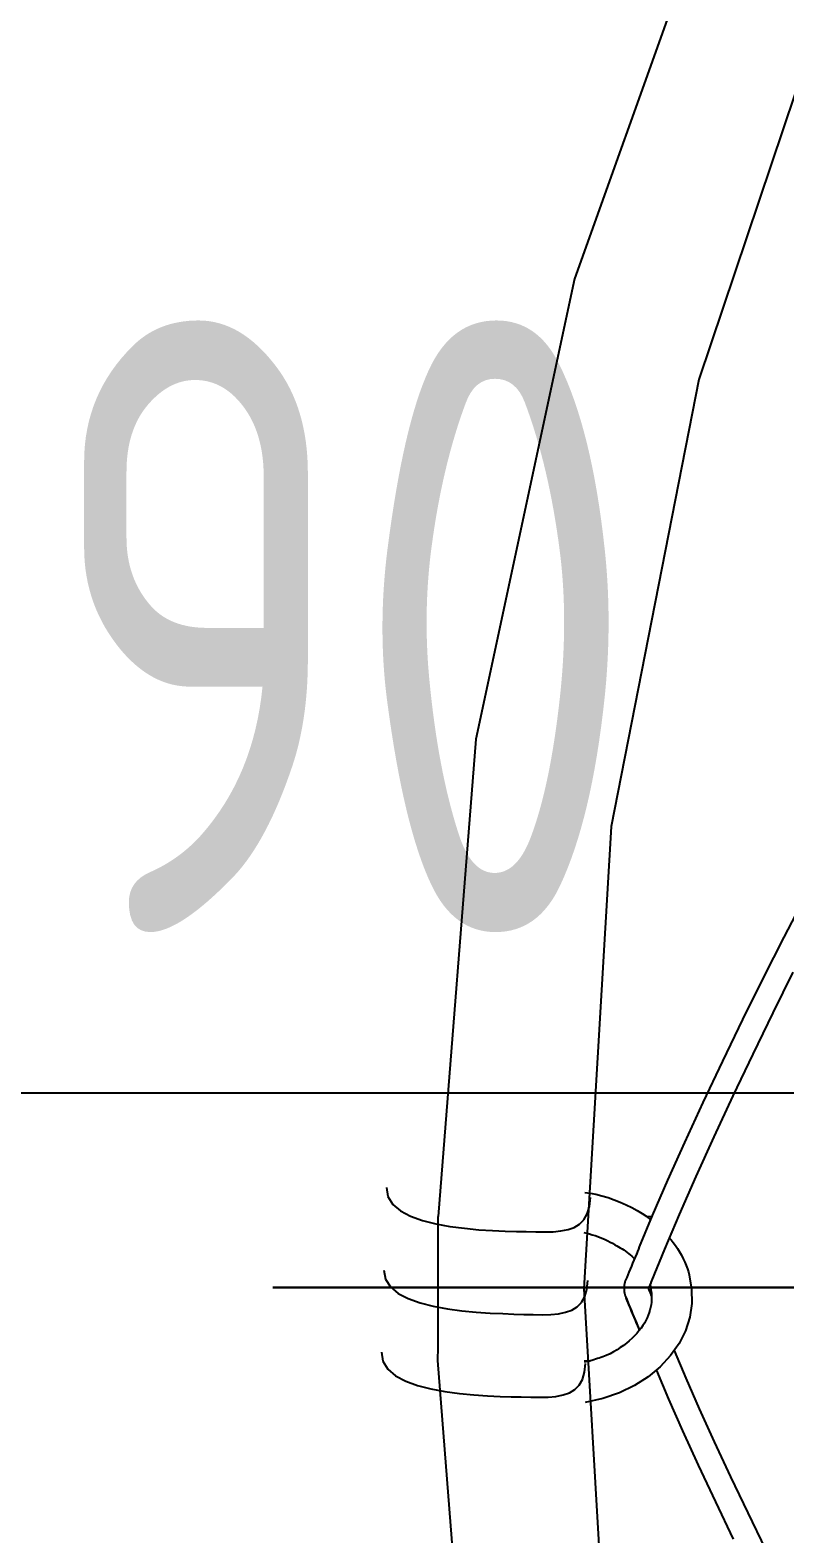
# Model space of a CAD drawing. Extents: x 11992 to 29481, y -6727 to 6811.
# Drawn here: x 19584.6 to 19678.4, y 4449.8 to 4636.6 of the extents above; entities that cross this region are included whole.
import ezdxf

# ---------------------------------------------------------------- set-up
doc = ezdxf.new("R2010")
doc.units = 0
doc.header["$MEASUREMENT"] = 0
doc.layers.get('0').update_dxf_attribs({"color": 8, "linetype": 'CONTINUOUS'})
doc.layers.get('Defpoints').update_dxf_attribs({"color": 8, "linetype": 'CONTINUOUS'})
doc.layers.add('zoylight 4标注', color=9, linetype='CONTINUOUS')
doc.layers.add('zoylight 5回路', color=4, linetype='CONTINUOUS')
doc.styles.add('CCD-DIM', font='archs.shx', dxfattribs={"width": 0.8})
doc.dimstyles.new('zoylight_DIM_40', dxfattribs={"dimscale": 40, "dimtxt": 1.9, "dimasz": 0.4, "dimexe": 0.5, "dimexo": 0.5, "dimgap": 0.5, "dimtad": 1, "dimdec": 0, "dimrnd": 5, "dimzin": 12, "dimdsep": 46, "dimtxsty": 'CCD-DIM', "dimblk": 'CCD_Dimension_Tick', "dimcen": 0.125, "dimclrd": 44, "dimclre": 44, "dimclrt": 50, "dimadec": 0, "dimazin": 0, "dimtfac": 1, "dimtdec": 0, "dimtmove": 2, "dimatfit": 3, "dimldrblk": 'CCD_Leader_Dot', "dimfxl": 0, "dimtvp": 1, "dimtolj": 1, "dimtzin": 0, "dimarcsym": 0})

# ---------------------------------------------------------------- blocks, each defined once
blk = doc.blocks.new('CCD_Dimension_Tick')
at = {"color": 0, "linetype": 'ByBlock'}
for p, q in [((-1.091, 0), (0, 0)), ((0, 0), (1.091, 0))]:
    blk.add_line(p, q, dxfattribs=at)
at = {"color": 0, "linetype": 'Continuous', "const_width": 0.608}
blk.add_lwpolyline([(-0.61, -0.61), (0.61, 0.61)], dxfattribs=at)
blk = doc.blocks.new('*D51')
at = {"layer": 'Defpoints', "color": 0, "linetype": 'Continuous'}
for p in [(19109.62, 4504.54), (19109.62, 4430.55), (20098.94, 4430.55)]:
    blk.add_point(p, dxfattribs=at)
at = {"layer": 'zoylight 4标注', "color": 44, "linetype": 'Continuous', "lineweight": -2}
blk.add_line((19109.62, 4450.55), (19109.62, 4524.54), dxfattribs=at)
at = {"layer": 'zoylight 4标注', "color": 44, "lineweight": -2}
for p, q in [((20098.94, 4450.55), (20098.94, 4524.54)), ((20082.94, 4504.54), (19125.62, 4504.54))]:
    blk.add_line(p, q, dxfattribs=at)
at = {"layer": 'zoylight 4标注', "color": 44, "linetype": 'Continuous', "lineweight": -2, "xscale": 16, "yscale": 16, "zscale": 16}
for p, rotation in [((19109.62, 4504.54), 180.0000000015928), ((20098.94, 4504.54), 1.592805887185023e-09)]:
    blk.add_blockref('CCD_Dimension_Tick', p, dxfattribs=dict(at, rotation=rotation))
at = {"layer": 'zoylight 4标注', "color": 50, "linetype": 'Continuous', "insert": (19604.28, 4562.54), "char_height": 76, "attachment_point": 5, "rotation": 0, "style": 'CCD-DIM'}
blk.add_mtext('\\A1;990', dxfattribs=at)
blk = doc.blocks.new('CCD_Leader_Dot')
at = {"color": 0, "linetype": 'ByBlock'}
blk.add_line((-5, 0), (-10, 0), dxfattribs=at)
at = {"color": 0, "linetype": 'ByBlock', "const_width": 5}
blk.add_lwpolyline([(-2.5, 0, 1), (2.5, 0, 1)], format="xyb", close=True, dxfattribs=at)

msp = doc.modelspace()

# ---------------------------------------------------------------- linework, layer by layer
for p, q in [((19671.66, 4660.23, -1596.24), (19652.26, 4605.7, -1596.24)), ((19685.49, 4646.23, -1596.24), (19667.68, 4593.2, -1596.24)), ((19652.26, 4605.7, -1596.24), (19639.97, 4548.51, -1596.24)), ((19667.68, 4593.2, -1596.24), (19656.81, 4537.68, -1596.24)), ((19639.97, 4548.51, -1596.24), (19635.33, 4489.2, -1596.24)), ((19656.81, 4537.68, -1596.24), (19653.38, 4480.21, -1596.24)), ((19680.74, 4528.77, -1596.24), (19678.23, 4523.92, -1596.24)), ((19678.23, 4523.92, -1596.24), (19675.67, 4518.86, -1596.24)), ((19675.67, 4518.86, -1596.24), (19673.12, 4513.69, -1596.24)), ((19679.37, 4519.56, -1596.24), (19676.87, 4514.52, -1596.24)), ((19673.12, 4513.69, -1596.24), (19670.6, 4508.5, -1596.24)), ((19676.87, 4514.52, -1596.24), (19674.37, 4509.37, -1596.24)), ((19674.37, 4509.37, -1596.24), (19671.92, 4504.2, -1596.24)), ((19670.6, 4508.5, -1596.24), (19668.18, 4503.37, -1596.24)), ((19671.92, 4504.2, -1596.24), (19669.55, 4499.09, -1596.24)), ((19668.18, 4503.37, -1596.24), (19665.89, 4498.41, -1596.24)), ((19665.89, 4498.41, -1596.24), (19663.78, 4493.7, -1596.24)), ((19669.55, 4499.09, -1596.24), (19667.31, 4494.15, -1596.24)), ((19667.31, 4494.15, -1596.24), (19665.25, 4489.46, -1596.24)), ((19628.89, 4492.82, -1596.24), (19629.07, 4491.68, -1596.24)), ((19663.78, 4493.7, -1596.24), (19661.9, 4489.34, -1596.24)), ((19629.07, 4491.68, -1596.24), (19629.67, 4490.71, -1596.24)), ((19629.67, 4490.71, -1596.24), (19630.63, 4489.91, -1596.24)), ((19653.52, 4492.2, -1596.24), (19654.19, 4492.11, -1596.24)), ((19653.83, 4489.52, -1596.24), (19654.1, 4490.43, -1596.24)), ((19654.1, 4490.43, -1596.24), (19654.21, 4491.55, -1596.24)), ((19654.19, 4492.11, -1596.24), (19654.91, 4491.96, -1596.24)), ((19654.91, 4491.96, -1596.24), (19655.65, 4491.77, -1596.24)), ((19655.65, 4491.77, -1596.24), (19656.41, 4491.55, -1596.24)), ((19656.41, 4491.55, -1596.24), (19657.17, 4491.28, -1596.24)), ((19657.17, 4491.28, -1596.24), (19657.92, 4490.99, -1596.24)), ((19657.92, 4490.99, -1596.24), (19658.66, 4490.66, -1596.24)), ((19658.66, 4490.66, -1596.24), (19659.37, 4490.32, -1596.24)), ((19630.63, 4489.91, -1596.24), (19631.88, 4489.24, -1596.24)), ((19631.88, 4489.24, -1596.24), (19633.36, 4488.71, -1596.24)), ((19633.36, 4488.71, -1596.24), (19635.01, 4488.29, -1596.24)), ((19635.33, 4488.85, -1596.24), (19635.33, 4489.2, -1596.24)), ((19635.33, 4487.88, -1596.24), (19635.33, 4488.85, -1596.24)), ((19652.88, 4488.25, -1596.24), (19653.42, 4488.8, -1596.24)), ((19653.42, 4488.8, -1596.24), (19653.83, 4489.52, -1596.24)), ((19659.37, 4490.32, -1596.24), (19660.04, 4489.95, -1596.24)), ((19660.04, 4489.95, -1596.24), (19660.66, 4489.57, -1596.24)), ((19661.9, 4489.34, -1596.24), (19660.29, 4485.41, -1596.24)), ((19660.66, 4489.57, -1596.24), (19661.21, 4489.18, -1596.24)), ((19661.18, 4489.2, -1596.24), (19661.86, 4489.2, -1596.24)), ((19661.21, 4489.18, -1596.24), (19661.68, 4488.79, -1596.24)), ((19665.25, 4489.46, -1596.24), (19663.4, 4485.12, -1596.24)), ((19635.01, 4488.29, -1596.24), (19636.76, 4487.97, -1596.24)), ((19635.32, 4486.4, -1596.24), (19635.33, 4487.88, -1596.24)), ((19636.76, 4487.97, -1596.24), (19638.57, 4487.73, -1596.24)), ((19638.57, 4487.73, -1596.24), (19640.36, 4487.56, -1596.24)), ((19640.36, 4487.56, -1596.24), (19642.07, 4487.45, -1596.24)), ((19642.07, 4487.45, -1596.24), (19643.65, 4487.39, -1596.24)), ((19643.65, 4487.39, -1596.24), (19645.03, 4487.34, -1596.24)), ((19645.03, 4487.34, -1596.24), (19646.25, 4487.32, -1596.24)), ((19646.25, 4487.32, -1596.24), (19647.43, 4487.29, -1596.24)), ((19647.43, 4487.29, -1596.24), (19648.54, 4487.28, -1596.24)), ((19648.54, 4487.28, -1596.24), (19649.59, 4487.31, -1596.24)), ((19649.59, 4487.31, -1596.24), (19650.56, 4487.4, -1596.24)), ((19650.56, 4487.4, -1596.24), (19651.44, 4487.57, -1596.24)), ((19651.44, 4487.57, -1596.24), (19652.22, 4487.85, -1596.24)), ((19652.22, 4487.85, -1596.24), (19652.88, 4488.25, -1596.24)), ((19653.4, 4487.2, -1596.24), (19653.76, 4487.12, -1596.24)), ((19653.76, 4487.12, -1596.24), (19654.11, 4487.03, -1596.24)), ((19654.11, 4487.03, -1596.24), (19654.45, 4486.94, -1596.24)), ((19654.45, 4486.94, -1596.24), (19654.79, 4486.83, -1596.24)), ((19654.79, 4486.83, -1596.24), (19655.12, 4486.72, -1596.24)), ((19655.12, 4486.72, -1596.24), (19655.44, 4486.6, -1596.24)), ((19635.32, 4484.56, -1596.24), (19635.32, 4486.4, -1596.24)), ((19655.44, 4486.6, -1596.24), (19655.76, 4486.47, -1596.24)), ((19655.76, 4486.47, -1596.24), (19656.07, 4486.33, -1596.24)), ((19656.07, 4486.33, -1596.24), (19656.37, 4486.19, -1596.24)), ((19656.37, 4486.19, -1596.24), (19656.67, 4486.03, -1596.24)), ((19656.67, 4486.03, -1596.24), (19656.96, 4485.87, -1596.24)), ((19656.96, 4485.87, -1596.24), (19657.24, 4485.69, -1596.24)), ((19657.24, 4485.69, -1596.24), (19657.48, 4485.57, -1596.24)), ((19657.48, 4485.57, -1596.24), (19657.71, 4485.45, -1596.24)), ((19657.71, 4485.45, -1596.24), (19657.93, 4485.32, -1596.24)), ((19657.93, 4485.32, -1596.24), (19658.15, 4485.18, -1596.24)), ((19658.15, 4485.18, -1596.24), (19658.37, 4485.04, -1596.24)), ((19658.37, 4485.04, -1596.24), (19658.57, 4484.89, -1596.24)), ((19658.57, 4484.89, -1596.24), (19658.78, 4484.74, -1596.24)), ((19660.06, 4484.84, -1596.24), (19659.92, 4484.51, -1596.24)), ((19660.06, 4484.83, -1596.24), (19659.92, 4484.49, -1596.24)), ((19660.18, 4485.14, -1596.24), (19660.06, 4484.84, -1596.24)), ((19660.18, 4485.14, -1596.24), (19660.06, 4484.83, -1596.24)), ((19660.29, 4485.41, -1596.24), (19660.18, 4485.14, -1596.24)), ((19660.29, 4485.41, -1596.24), (19660.18, 4485.14, -1596.24)), ((19663.4, 4485.12, -1596.24), (19661.82, 4481.21, -1596.24)), ((19663.96, 4486.58, -1596.24), (19664.23, 4486.3, -1596.24)), ((19664.23, 4486.3, -1596.24), (19664.5, 4485.97, -1596.24)), ((19664.5, 4485.97, -1596.24), (19664.77, 4485.6, -1596.24)), ((19664.77, 4485.6, -1596.24), (19665.04, 4485.21, -1596.24)), ((19665.04, 4485.21, -1596.24), (19665.29, 4484.8, -1596.24)), ((19665.29, 4484.8, -1596.24), (19665.53, 4484.38, -1596.24)), ((19635.32, 4482.46, -1596.24), (19635.32, 4484.56, -1596.24)), ((19658.78, 4484.74, -1596.24), (19658.97, 4484.58, -1596.24)), ((19658.97, 4484.58, -1596.24), (19659.16, 4484.42, -1596.24)), ((19659.3, 4483.03, -1596.24), (19659.14, 4482.65, -1596.24)), ((19659.3, 4483.02, -1596.24), (19659.14, 4482.65, -1596.24)), ((19659.16, 4484.42, -1596.24), (19659.35, 4484.26, -1596.24)), ((19659.46, 4483.41, -1596.24), (19659.3, 4483.03, -1596.24)), ((19659.46, 4483.39, -1596.24), (19659.3, 4483.02, -1596.24)), ((19659.35, 4484.26, -1596.24), (19659.53, 4484.1, -1596.24)), ((19659.62, 4483.78, -1596.24), (19659.46, 4483.41, -1596.24)), ((19659.62, 4483.77, -1596.24), (19659.46, 4483.39, -1596.24)), ((19659.53, 4484.1, -1596.24), (19659.7, 4483.93, -1596.24)), ((19659.77, 4484.15, -1596.24), (19659.62, 4483.78, -1596.24)), ((19659.77, 4484.14, -1596.24), (19659.62, 4483.77, -1596.24)), ((19659.92, 4484.51, -1596.24), (19659.77, 4484.15, -1596.24)), ((19659.92, 4484.49, -1596.24), (19659.77, 4484.14, -1596.24)), ((19665.53, 4484.38, -1596.24), (19665.75, 4483.95, -1596.24)), ((19665.75, 4483.95, -1596.24), (19665.95, 4483.52, -1596.24)), ((19665.95, 4483.52, -1596.24), (19666.12, 4483.11, -1596.24)), ((19666.12, 4483.11, -1596.24), (19666.27, 4482.7, -1596.24)), ((19628.58, 4482.52, -1596.24), (19628.77, 4481.4, -1596.24)), ((19628.77, 4481.4, -1596.24), (19629.38, 4480.44, -1596.24)), ((19635.31, 4480.25, -1596.24), (19635.32, 4482.46, -1596.24)), ((19653.79, 4480.14, -1596.24), (19653.9, 4481.25, -1596.24)), ((19658.55, 4481.19, -1596.24), (19658.49, 4481.02, -1596.24)), ((19658.55, 4481.19, -1596.24), (19658.49, 4481.02, -1596.24)), ((19658.62, 4481.35, -1596.24), (19658.55, 4481.19, -1596.24)), ((19658.62, 4481.35, -1596.24), (19658.55, 4481.19, -1596.24)), ((19658.73, 4481.63, -1596.24), (19658.62, 4481.35, -1596.24)), ((19658.73, 4481.63, -1596.24), (19658.62, 4481.35, -1596.24)), ((19658.85, 4481.95, -1596.24), (19658.73, 4481.63, -1596.24)), ((19658.85, 4481.95, -1596.24), (19658.73, 4481.63, -1596.24)), ((19658.99, 4482.29, -1596.24), (19658.85, 4481.95, -1596.24)), ((19658.99, 4482.29, -1596.24), (19658.85, 4481.95, -1596.24)), ((19659.14, 4482.65, -1596.24), (19658.99, 4482.29, -1596.24)), ((19659.14, 4482.65, -1596.24), (19658.99, 4482.29, -1596.24)), ((19661.76, 4481.11, -1596.24), (19661.73, 4481.03, -1596.24)), ((19661.76, 4481.06, -1596.24), (19661.73, 4480.99, -1596.24)), ((19661.79, 4481.18, -1596.24), (19661.76, 4481.11, -1596.24)), ((19661.79, 4481.14, -1596.24), (19661.76, 4481.06, -1596.24)), ((19661.82, 4481.25, -1596.24), (19661.79, 4481.18, -1596.24)), ((19661.82, 4481.21, -1596.24), (19661.79, 4481.14, -1596.24)), ((19666.27, 4482.7, -1596.24), (19666.38, 4482.32, -1596.24)), ((19666.38, 4482.32, -1596.24), (19666.46, 4481.97, -1596.24)), ((19666.46, 4481.97, -1596.24), (19666.79, 4480.17, -1596.24)), ((19614.8, 4480.38, -1606.41), (19614.79, 4480.38, -1607.62)), ((19614.79, 4480.38, -1607.62), (19614.79, 4480.38, -1608.78)), ((19614.79, 4480.38, -1608.78), (19614.8, 4480.38, -1609.88)), ((19614.83, 4480.38, -1603.52), (19614.8, 4480.38, -1605.06)), ((19614.8, 4480.38, -1605.06), (19614.8, 4480.38, -1606.41)), ((19614.8, 4480.38, -1609.88), (19614.85, 4480.38, -1610.9)), ((19614.89, 4480.38, -1601.83), (19614.83, 4480.38, -1603.52)), ((19614.85, 4480.38, -1610.9), (19614.97, 4480.38, -1611.85)), ((19615, 4480.38, -1600.08), (19614.89, 4480.38, -1601.83)), ((19614.97, 4480.38, -1611.85), (19615.16, 4480.38, -1612.71)), ((19615.17, 4480.38, -1598.3), (19615, 4480.38, -1600.08)), ((19615.16, 4480.38, -1612.71), (19615.45, 4480.38, -1613.46)), ((19615.43, 4480.38, -1596.56), (19615.17, 4480.38, -1598.3)), ((19615.79, 4480.38, -1594.93), (19615.43, 4480.38, -1596.56)), ((19615.45, 4480.38, -1613.46), (19615.86, 4480.38, -1614.1)), ((19616.27, 4480.38, -1593.46), (19615.79, 4480.38, -1594.93)), ((19615.86, 4480.38, -1614.1), (19616.4, 4480.38, -1614.61)), ((19616.87, 4480.38, -1592.21), (19616.27, 4480.38, -1593.46)), ((19616.4, 4480.38, -1614.61), (19617.11, 4480.38, -1614.99)), ((19617.62, 4480.38, -1591.25), (19616.87, 4480.38, -1592.21)), ((19617.11, 4480.38, -1614.99), (19617.99, 4480.38, -1615.23)), ((19617.21, 4480.38, -1606.41), (19617.2, 4480.38, -1607.62)), ((19617.2, 4480.38, -1607.62), (19617.2, 4480.38, -1608.78)), ((19617.2, 4480.38, -1608.78), (19617.21, 4480.38, -1609.88)), ((19617.24, 4480.38, -1603.52), (19617.21, 4480.38, -1605.06)), ((19617.21, 4480.38, -1605.06), (19617.21, 4480.38, -1606.41)), ((19617.21, 4480.38, -1609.88), (19617.27, 4480.38, -1610.9)), ((19617.3, 4480.38, -1601.83), (19617.24, 4480.38, -1603.52)), ((19617.27, 4480.38, -1610.9), (19617.38, 4480.38, -1611.85)), ((19617.41, 4480.38, -1600.08), (19617.3, 4480.38, -1601.83)), ((19617.38, 4480.38, -1611.85), (19617.58, 4480.38, -1612.71)), ((19617.59, 4480.38, -1598.3), (19617.41, 4480.38, -1600.08)), ((19617.58, 4480.38, -1612.71), (19617.87, 4480.38, -1613.46)), ((19617.85, 4480.38, -1596.56), (19617.59, 4480.38, -1598.3)), ((19618.53, 4480.38, -1590.62), (19617.62, 4480.38, -1591.25)), ((19618.2, 4480.38, -1594.93), (19617.85, 4480.38, -1596.56)), ((19617.87, 4480.38, -1613.46), (19618.28, 4480.38, -1614.1)), ((19617.99, 4480.38, -1615.23), (19619.07, 4480.38, -1615.31)), ((19618.68, 4480.38, -1593.46), (19618.2, 4480.38, -1594.93)), ((19618.28, 4480.38, -1614.1), (19618.82, 4480.38, -1614.61)), ((19619.62, 4480.38, -1590.4), (19618.53, 4480.38, -1590.62)), ((19619.28, 4480.38, -1592.21), (19618.68, 4480.38, -1593.46)), ((19618.82, 4480.38, -1614.61), (19619.53, 4480.38, -1614.99)), ((19620.03, 4480.38, -1591.25), (19619.28, 4480.38, -1592.21)), ((19619.53, 4480.38, -1614.99), (19620.41, 4480.38, -1615.23)), ((19619.75, 4480.38, -1604.47), (19619.62, 4480.38, -1606.51)), ((19619.62, 4480.38, -1606.51), (19619.87, 4480.38, -1608.55)), ((19620.12, 4480.38, -1602.76), (19619.75, 4480.38, -1604.47)), ((19619.87, 4480.38, -1608.55), (19620.57, 4480.38, -1610.25)), ((19620.94, 4480.38, -1590.62), (19620.03, 4480.38, -1591.25)), ((19620.68, 4480.38, -1601.36), (19620.12, 4480.38, -1602.76)), ((19620.41, 4480.38, -1615.23), (19621.48, 4480.38, -1615.31)), ((19620.57, 4480.38, -1610.25), (19621.61, 4480.38, -1611.63)), ((19621.37, 4480.38, -1600.23), (19620.68, 4480.38, -1601.36)), ((19622.03, 4480.38, -1590.4), (19620.94, 4480.38, -1590.62)), ((19622.16, 4480.38, -1599.34), (19621.37, 4480.38, -1600.23)), ((19621.61, 4480.38, -1611.63), (19622.93, 4480.38, -1612.74)), ((19623, 4480.38, -1598.67), (19622.16, 4480.38, -1599.34)), ((19622.93, 4480.38, -1612.74), (19624.42, 4480.38, -1613.6)), ((19623.83, 4480.38, -1598.18), (19623, 4480.38, -1598.67)), ((19624.62, 4480.38, -1597.84), (19623.83, 4480.38, -1598.18)), ((19624.42, 4480.38, -1613.6), (19626, 4480.38, -1614.24)), ((19625.32, 4480.38, -1597.63), (19624.62, 4480.38, -1597.84)), ((19625.87, 4480.38, -1597.52), (19625.32, 4480.38, -1597.63)), ((19626.24, 4480.38, -1597.47), (19625.87, 4480.38, -1597.52)), ((19626, 4480.38, -1614.24), (19627.57, 4480.38, -1614.7)), ((19690.73, 4480.38, -1968.18), (19626.01, 4480.38, -1615.29)), ((19626.37, 4480.38, -1597.47), (19626.24, 4480.38, -1597.47)), ((19627.06, 4480.38, -1607.62), (19627.05, 4480.38, -1608.78)), ((19627.05, 4480.38, -1608.78), (19627.06, 4480.38, -1609.88)), ((19627.07, 4480.38, -1605.06), (19627.06, 4480.38, -1606.41)), ((19627.06, 4480.38, -1606.41), (19627.06, 4480.38, -1607.62)), ((19627.06, 4480.38, -1609.88), (19627.12, 4480.38, -1610.9)), ((19627.09, 4480.38, -1603.52), (19627.07, 4480.38, -1605.06)), ((19627.15, 4480.38, -1601.83), (19627.09, 4480.38, -1603.52)), ((19627.12, 4480.38, -1610.9), (19627.23, 4480.38, -1611.85)), ((19627.26, 4480.38, -1600.08), (19627.15, 4480.38, -1601.83)), ((19627.23, 4480.38, -1611.85), (19627.42, 4480.38, -1612.71)), ((19627.44, 4480.38, -1598.3), (19627.26, 4480.38, -1600.08)), ((19627.42, 4480.38, -1612.71), (19627.71, 4480.38, -1613.46)), ((19627.7, 4480.38, -1596.56), (19627.44, 4480.38, -1598.3)), ((19627.57, 4480.38, -1614.7), (19629.06, 4480.38, -1615)), ((19628.05, 4480.38, -1594.93), (19627.7, 4480.38, -1596.56)), ((19627.71, 4480.38, -1613.46), (19628.12, 4480.38, -1614.1)), ((19628.53, 4480.38, -1593.46), (19628.05, 4480.38, -1594.93)), ((19628.12, 4480.38, -1614.1), (19628.67, 4480.38, -1614.61)), ((19629.13, 4480.38, -1592.21), (19628.53, 4480.38, -1593.46)), ((19628.67, 4480.38, -1614.61), (19629.37, 4480.38, -1614.99)), ((19629.06, 4480.38, -1615), (19630.38, 4480.38, -1615.19)), ((19629.87, 4480.38, -1591.25), (19629.13, 4480.38, -1592.21)), ((19629.37, 4480.38, -1614.99), (19630.26, 4480.38, -1615.23)), ((19629.38, 4480.44, -1596.24), (19630.34, 4479.64, -1596.24)), ((19629.46, 4480.38, -1597.47), (20062.73, 4480.38, -1597.47)), ((19630.78, 4480.38, -1590.62), (19629.87, 4480.38, -1591.25)), ((19630.26, 4480.38, -1615.23), (19631.34, 4480.38, -1615.31)), ((19630.34, 4479.64, -1596.24), (19631.59, 4478.99, -1596.24)), ((19630.38, 4480.38, -1615.19), (19631.42, 4480.38, -1615.28)), ((19631.87, 4480.38, -1590.4), (19630.78, 4480.38, -1590.62)), ((19631.42, 4480.38, -1615.28), (19632.12, 4480.38, -1615.31)), ((19632.12, 4480.38, -1615.31), (19632.37, 4480.38, -1615.31)), ((19669.04, 4480.38, -1615.31), (19634.81, 4480.38, -1615.31)), ((19635.31, 4478.03, -1596.24), (19635.31, 4480.25, -1596.24)), ((19653.12, 4478.53, -1596.24), (19653.53, 4479.24, -1596.24)), ((19653.38, 4480.21, -1596.24), (19656.76, 4422.75, -1596.24)), ((19653.53, 4479.24, -1596.24), (19653.79, 4480.14, -1596.24)), ((19658.41, 4480.66, -1596.24), (19658.39, 4480.46, -1596.24)), ((19658.41, 4480.66, -1596.24), (19658.39, 4480.46, -1596.24)), ((19658.39, 4480.46, -1596.24), (19658.39, 4480.26, -1596.24)), ((19658.39, 4480.46, -1596.24), (19658.39, 4480.26, -1596.24)), ((19658.39, 4480.26, -1596.24), (19658.39, 4480.07, -1596.24)), ((19658.39, 4480.26, -1596.24), (19658.39, 4480.07, -1596.24)), ((19658.39, 4480.07, -1596.24), (19658.41, 4479.87, -1596.24)), ((19658.39, 4480.07, -1596.24), (19658.41, 4479.87, -1596.24)), ((19658.44, 4480.84, -1596.24), (19658.41, 4480.66, -1596.24)), ((19658.44, 4480.84, -1596.24), (19658.41, 4480.66, -1596.24)), ((19658.41, 4479.87, -1596.24), (19658.44, 4479.68, -1596.24)), ((19658.41, 4479.87, -1596.24), (19658.44, 4479.68, -1596.24)), ((19658.49, 4481.02, -1596.24), (19658.44, 4480.84, -1596.24)), ((19658.49, 4481.02, -1596.24), (19658.44, 4480.84, -1596.24)), ((19658.44, 4479.68, -1596.24), (19658.49, 4479.5, -1596.24)), ((19658.44, 4479.68, -1596.24), (19658.49, 4479.5, -1596.24)), ((19658.49, 4479.5, -1596.24), (19658.55, 4479.33, -1596.24)), ((19658.49, 4479.5, -1596.24), (19658.55, 4479.33, -1596.24)), ((19658.55, 4479.33, -1596.24), (19658.62, 4479.18, -1596.24)), ((19658.55, 4479.33, -1596.24), (19658.62, 4479.18, -1596.24)), ((19658.62, 4479.18, -1596.24), (19658.73, 4478.89, -1596.24)), ((19658.62, 4479.18, -1596.24), (19658.73, 4478.88, -1596.24)), ((19661.45, 4480.3, -1596.24), (19661.43, 4480.21, -1596.24)), ((19661.45, 4480.3, -1596.24), (19661.43, 4480.21, -1596.24)), ((19661.43, 4480.28, -1596.24), (19661.45, 4480.21, -1596.24)), ((19661.43, 4480.21, -1596.24), (19661.45, 4480.15, -1596.24)), ((19661.43, 4480.21, -1596.24), (19661.45, 4480.15, -1596.24)), ((19661.48, 4480.39, -1596.24), (19661.45, 4480.3, -1596.24)), ((19661.48, 4480.39, -1596.24), (19661.45, 4480.3, -1596.24)), ((19661.45, 4480.21, -1596.24), (19661.48, 4480.13, -1596.24)), ((19661.45, 4480.15, -1596.24), (19661.48, 4480.07, -1596.24)), ((19661.45, 4480.15, -1596.24), (19661.48, 4480.07, -1596.24)), ((19661.52, 4480.48, -1596.24), (19661.48, 4480.39, -1596.24)), ((19661.52, 4480.47, -1596.24), (19661.48, 4480.39, -1596.24)), ((19661.48, 4480.13, -1596.24), (19661.52, 4480.04, -1596.24)), ((19661.48, 4480.07, -1596.24), (19661.52, 4479.99, -1596.24)), ((19661.48, 4480.07, -1596.24), (19661.52, 4479.98, -1596.24)), ((19661.55, 4480.58, -1596.24), (19661.52, 4480.48, -1596.24)), ((19661.55, 4480.56, -1596.24), (19661.52, 4480.47, -1596.24)), ((19661.52, 4480.04, -1596.24), (19661.55, 4479.95, -1596.24)), ((19661.52, 4479.99, -1596.24), (19661.55, 4479.91, -1596.24)), ((19661.52, 4479.98, -1596.24), (19661.55, 4479.89, -1596.24)), ((19661.59, 4480.67, -1596.24), (19661.55, 4480.58, -1596.24)), ((19661.59, 4480.65, -1596.24), (19661.55, 4480.56, -1596.24)), ((19661.55, 4479.95, -1596.24), (19661.59, 4479.86, -1596.24)), ((19661.55, 4479.91, -1596.24), (19661.59, 4479.82, -1596.24)), ((19661.55, 4479.89, -1596.24), (19661.59, 4479.8, -1596.24)), ((19661.62, 4480.77, -1596.24), (19661.59, 4480.67, -1596.24)), ((19661.62, 4480.74, -1596.24), (19661.59, 4480.65, -1596.24)), ((19661.59, 4479.86, -1596.24), (19661.62, 4479.77, -1596.24)), ((19661.59, 4479.82, -1596.24), (19661.62, 4479.73, -1596.24)), ((19661.59, 4479.8, -1596.24), (19661.62, 4479.7, -1596.24)), ((19661.66, 4480.86, -1596.24), (19661.62, 4480.77, -1596.24)), ((19661.66, 4480.82, -1596.24), (19661.62, 4480.74, -1596.24)), ((19661.62, 4480.76, -1596.24), (19661.64, 4480.62, -1596.24)), ((19661.62, 4479.77, -1596.24), (19661.66, 4479.68, -1596.24)), ((19661.62, 4479.73, -1596.24), (19661.66, 4479.64, -1596.24)), ((19661.62, 4479.7, -1596.24), (19661.66, 4479.61, -1596.24)), ((19661.64, 4480.62, -1596.24), (19661.67, 4480.49, -1596.24)), ((19661.7, 4480.95, -1596.24), (19661.66, 4480.86, -1596.24)), ((19661.7, 4480.91, -1596.24), (19661.66, 4480.82, -1596.24)), ((19661.66, 4479.68, -1596.24), (19661.7, 4479.59, -1596.24)), ((19661.66, 4479.64, -1596.24), (19661.7, 4479.55, -1596.24)), ((19661.66, 4479.61, -1596.24), (19661.7, 4479.52, -1596.24)), ((19661.67, 4480.49, -1596.24), (19661.7, 4480.35, -1596.24)), ((19661.73, 4481.03, -1596.24), (19661.7, 4480.95, -1596.24)), ((19661.73, 4480.99, -1596.24), (19661.7, 4480.91, -1596.24)), ((19661.7, 4480.35, -1596.24), (19661.72, 4480.21, -1596.24)), ((19661.7, 4479.59, -1596.24), (19661.73, 4479.5, -1596.24)), ((19661.7, 4479.55, -1596.24), (19661.73, 4479.47, -1596.24)), ((19661.7, 4479.52, -1596.24), (19661.73, 4479.44, -1596.24)), ((19661.72, 4480.21, -1596.24), (19661.74, 4480.08, -1596.24)), ((19661.73, 4479.5, -1596.24), (19661.76, 4479.42, -1596.24)), ((19661.73, 4479.47, -1596.24), (19661.76, 4479.39, -1596.24)), ((19661.73, 4479.44, -1596.24), (19661.76, 4479.36, -1596.24)), ((19661.74, 4480.08, -1596.24), (19661.76, 4479.94, -1596.24)), ((19661.76, 4479.94, -1596.24), (19661.78, 4479.81, -1596.24)), ((19661.76, 4479.42, -1596.24), (19661.79, 4479.35, -1596.24)), ((19661.76, 4479.39, -1596.24), (19661.79, 4479.31, -1596.24)), ((19661.76, 4479.36, -1596.24), (19661.79, 4479.3, -1596.24)), ((19661.78, 4479.81, -1596.24), (19661.79, 4479.68, -1596.24)), ((19661.79, 4479.68, -1596.24), (19661.81, 4479.55, -1596.24)), ((19661.79, 4479.35, -1596.24), (19661.82, 4479.28, -1596.24)), ((19661.79, 4479.31, -1596.24), (19661.82, 4479.25, -1596.24)), ((19661.79, 4479.3, -1596.24), (19661.82, 4479.25, -1596.24)), ((19661.81, 4479.55, -1596.24), (19661.81, 4479.42, -1596.24)), ((19661.81, 4479.42, -1596.24), (19661.82, 4479.3, -1596.24)), ((19661.82, 4479.18, -1596.24), (19661.81, 4478.86, -1596.24)), ((19661.82, 4479.3, -1596.24), (19661.82, 4479.18, -1596.24)), ((19666.79, 4480.17, -1596.24), (19666.82, 4478.4, -1596.24)), ((19669.04, 4480.38, -1615.31), (20062.73, 4480.38, -1615.31)), ((19631.59, 4478.99, -1596.24), (19633.06, 4478.46, -1596.24)), ((19633.06, 4478.46, -1596.24), (19634.71, 4478.04, -1596.24)), ((19634.71, 4478.04, -1596.24), (19636.47, 4477.72, -1596.24)), ((19635.3, 4475.93, -1596.24), (19635.31, 4478.03, -1596.24)), ((19636.47, 4477.72, -1596.24), (19638.27, 4477.48, -1596.24)), ((19638.27, 4477.48, -1596.24), (19640.05, 4477.32, -1596.24)), ((19640.05, 4477.32, -1596.24), (19641.76, 4477.2, -1596.24)), ((19650.26, 4477.12, -1596.24), (19651.14, 4477.3, -1596.24)), ((19651.14, 4477.3, -1596.24), (19651.92, 4477.58, -1596.24)), ((19651.92, 4477.58, -1596.24), (19652.58, 4477.98, -1596.24)), ((19652.58, 4477.98, -1596.24), (19653.12, 4478.53, -1596.24)), ((19658.62, 4479.04, -1596.24), (19658.73, 4478.77, -1596.24)), ((19658.73, 4478.89, -1596.24), (19658.85, 4478.57, -1596.24)), ((19658.73, 4478.88, -1596.24), (19658.85, 4478.55, -1596.24)), ((19658.73, 4478.77, -1596.24), (19658.85, 4478.47, -1596.24)), ((19658.85, 4478.57, -1596.24), (19658.99, 4478.23, -1596.24)), ((19658.85, 4478.55, -1596.24), (19658.99, 4478.2, -1596.24)), ((19658.85, 4478.47, -1596.24), (19658.99, 4478.14, -1596.24)), ((19658.99, 4478.23, -1596.24), (19659.14, 4477.86, -1596.24)), ((19658.99, 4478.2, -1596.24), (19659.14, 4477.83, -1596.24)), ((19658.99, 4478.14, -1596.24), (19659.14, 4477.79, -1596.24)), ((19659.14, 4477.86, -1596.24), (19659.3, 4477.48, -1596.24)), ((19659.14, 4477.83, -1596.24), (19659.29, 4477.46, -1596.24)), ((19659.14, 4477.79, -1596.24), (19659.29, 4477.43, -1596.24)), ((19659.29, 4477.46, -1596.24), (19659.45, 4477.08, -1596.24)), ((19659.29, 4477.43, -1596.24), (19659.45, 4477.05, -1596.24)), ((19659.3, 4477.48, -1596.24), (19659.46, 4477.1, -1596.24)), ((19661.61, 4477.57, -1596.24), (19661.51, 4477.25, -1596.24)), ((19661.68, 4477.89, -1596.24), (19661.61, 4477.57, -1596.24)), ((19661.75, 4478.22, -1596.24), (19661.68, 4477.89, -1596.24)), ((19661.79, 4478.54, -1596.24), (19661.75, 4478.22, -1596.24)), ((19661.81, 4478.86, -1596.24), (19661.79, 4478.54, -1596.24)), ((19666.82, 4478.4, -1596.24), (19666.56, 4476.67, -1596.24)), ((19635.3, 4474.09, -1596.24), (19635.3, 4475.93, -1596.24)), ((19641.76, 4477.2, -1596.24), (19643.33, 4477.13, -1596.24)), ((19643.33, 4477.13, -1596.24), (19644.7, 4477.08, -1596.24)), ((19644.7, 4477.08, -1596.24), (19645.93, 4477.04, -1596.24)), ((19645.93, 4477.04, -1596.24), (19647.11, 4477.01, -1596.24)), ((19647.11, 4477.01, -1596.24), (19648.24, 4477, -1596.24)), ((19648.24, 4477, -1596.24), (19649.29, 4477.03, -1596.24)), ((19649.29, 4477.03, -1596.24), (19650.26, 4477.12, -1596.24)), ((19659.45, 4477.08, -1596.24), (19659.6, 4476.7, -1596.24)), ((19659.45, 4477.05, -1596.24), (19659.6, 4476.68, -1596.24)), ((19659.46, 4477.1, -1596.24), (19659.62, 4476.72, -1596.24)), ((19659.6, 4476.7, -1596.24), (19659.76, 4476.33, -1596.24)), ((19659.6, 4476.68, -1596.24), (19659.76, 4476.32, -1596.24)), ((19659.62, 4476.72, -1596.24), (19659.77, 4476.35, -1596.24)), ((19659.76, 4476.33, -1596.24), (19659.91, 4475.98, -1596.24)), ((19659.76, 4476.32, -1596.24), (19659.91, 4475.96, -1596.24)), ((19659.77, 4476.35, -1596.24), (19659.92, 4475.99, -1596.24)), ((19659.91, 4475.98, -1596.24), (19660.05, 4475.65, -1596.24)), ((19659.91, 4475.96, -1596.24), (19660.05, 4475.63, -1596.24)), ((19659.92, 4475.99, -1596.24), (19660.06, 4475.65, -1596.24)), ((19660.05, 4475.65, -1596.24), (19660.18, 4475.35, -1596.24)), ((19660.05, 4475.63, -1596.24), (19660.18, 4475.32, -1596.24)), ((19660.06, 4475.65, -1596.24), (19660.18, 4475.35, -1596.24)), ((19660.72, 4475.64, -1596.24), (19660.5, 4475.32, -1596.24)), ((19660.92, 4475.96, -1596.24), (19660.72, 4475.64, -1596.24)), ((19661.1, 4476.28, -1596.24), (19660.92, 4475.96, -1596.24)), ((19661.25, 4476.6, -1596.24), (19661.1, 4476.28, -1596.24)), ((19661.39, 4476.93, -1596.24), (19661.25, 4476.6, -1596.24)), ((19661.51, 4477.25, -1596.24), (19661.39, 4476.93, -1596.24)), ((19666.56, 4476.67, -1596.24), (19666.02, 4474.99, -1596.24)), ((19635.3, 4472.62, -1596.24), (19635.3, 4474.09, -1596.24)), ((19659.05, 4473.76, -1596.24), (19658.7, 4473.47, -1596.24)), ((19659.39, 4474.06, -1596.24), (19659.05, 4473.76, -1596.24)), ((19659.7, 4474.36, -1596.24), (19659.39, 4474.06, -1596.24)), ((19659.99, 4474.68, -1596.24), (19659.7, 4474.36, -1596.24)), ((19660.25, 4474.99, -1596.24), (19659.99, 4474.68, -1596.24)), ((19660.18, 4475.35, -1596.24), (19660.29, 4475.08, -1596.24)), ((19660.18, 4475.35, -1596.24), (19660.29, 4475.08, -1596.24)), ((19660.18, 4475.32, -1596.24), (19660.29, 4475.04, -1596.24)), ((19660.5, 4475.32, -1596.24), (19660.25, 4474.99, -1596.24)), ((19666.02, 4474.99, -1596.24), (19665.22, 4473.4, -1596.24)), ((19628.27, 4472.36, -1596.24), (19628.46, 4471.21, -1596.24)), ((19635.29, 4471.64, -1596.24), (19635.3, 4472.62, -1596.24)), ((19655.75, 4471.76, -1596.24), (19655.53, 4471.69, -1596.24)), ((19655.97, 4471.84, -1596.24), (19655.75, 4471.76, -1596.24)), ((19656.19, 4471.91, -1596.24), (19655.97, 4471.84, -1596.24)), ((19656.65, 4472.15, -1596.24), (19656.19, 4471.91, -1596.24)), ((19657.09, 4472.39, -1596.24), (19656.65, 4472.15, -1596.24)), ((19657.52, 4472.65, -1596.24), (19657.09, 4472.39, -1596.24)), ((19657.93, 4472.92, -1596.24), (19657.52, 4472.65, -1596.24)), ((19658.32, 4473.19, -1596.24), (19657.93, 4472.92, -1596.24)), ((19658.7, 4473.47, -1596.24), (19658.32, 4473.19, -1596.24)), ((19664.17, 4471.91, -1596.24), (19662.89, 4470.53, -1596.24)), ((19665.22, 4473.4, -1596.24), (19664.17, 4471.91, -1596.24)), ((19664.63, 4472.53, -1596.24), (19666.07, 4469.1, -1596.24)), ((19628.46, 4471.21, -1596.24), (19629.07, 4470.23, -1596.24)), ((19629.07, 4470.23, -1596.24), (19630.03, 4469.42, -1596.24)), ((19635.29, 4471.29, -1596.24), (19635.29, 4471.64, -1596.24)), ((19639.89, 4411.99, -1596.24), (19635.29, 4471.29, -1596.24)), ((19653.23, 4468.94, -1596.24), (19653.5, 4469.84, -1596.24)), ((19653.45, 4471.25, -1596.24), (19654.21, 4471.25, -1596.24)), ((19653.7, 4471.16, -1596.24), (19653.45, 4471.12, -1596.24)), ((19653.5, 4469.84, -1596.24), (19653.62, 4470.94, -1596.24)), ((19653.94, 4471.2, -1596.24), (19653.7, 4471.16, -1596.24)), ((19654.18, 4471.26, -1596.24), (19653.94, 4471.2, -1596.24)), ((19654.41, 4471.32, -1596.24), (19654.18, 4471.26, -1596.24)), ((19654.64, 4471.39, -1596.24), (19654.41, 4471.32, -1596.24)), ((19654.86, 4471.46, -1596.24), (19654.64, 4471.39, -1596.24)), ((19655.09, 4471.54, -1596.24), (19654.86, 4471.46, -1596.24)), ((19655.31, 4471.61, -1596.24), (19655.09, 4471.54, -1596.24)), ((19655.53, 4471.69, -1596.24), (19655.31, 4471.61, -1596.24)), ((19662.89, 4470.53, -1596.24), (19661.4, 4469.29, -1596.24)), ((19662.42, 4470.08, -1596.24), (19663.92, 4466.52, -1596.24)), ((19630.03, 4469.42, -1596.24), (19631.28, 4468.74, -1596.24)), ((19631.28, 4468.74, -1596.24), (19632.76, 4468.2, -1596.24)), ((19632.76, 4468.2, -1596.24), (19634.41, 4467.77, -1596.24)), ((19652.27, 4467.69, -1596.24), (19652.81, 4468.23, -1596.24)), ((19652.81, 4468.23, -1596.24), (19653.23, 4468.94, -1596.24)), ((19659.71, 4468.21, -1596.24), (19657.83, 4467.3, -1596.24)), ((19661.4, 4469.29, -1596.24), (19659.71, 4468.21, -1596.24)), ((19666.07, 4469.1, -1596.24), (19667.74, 4465.3, -1596.24)), ((19634.41, 4467.77, -1596.24), (19636.16, 4467.45, -1596.24)), ((19636.16, 4467.45, -1596.24), (19637.96, 4467.21, -1596.24)), ((19637.96, 4467.21, -1596.24), (19639.75, 4467.04, -1596.24)), ((19639.75, 4467.04, -1596.24), (19641.45, 4466.92, -1596.24)), ((19641.45, 4466.92, -1596.24), (19643.02, 4466.85, -1596.24)), ((19643.02, 4466.85, -1596.24), (19644.39, 4466.81, -1596.24)), ((19644.39, 4466.81, -1596.24), (19645.62, 4466.78, -1596.24)), ((19645.62, 4466.78, -1596.24), (19646.8, 4466.74, -1596.24)), ((19646.8, 4466.74, -1596.24), (19647.92, 4466.73, -1596.24)), ((19647.92, 4466.73, -1596.24), (19648.97, 4466.76, -1596.24)), ((19648.97, 4466.76, -1596.24), (19649.94, 4466.85, -1596.24)), ((19649.94, 4466.85, -1596.24), (19650.82, 4467.02, -1596.24)), ((19650.82, 4467.02, -1596.24), (19651.6, 4467.29, -1596.24)), ((19651.6, 4467.29, -1596.24), (19652.27, 4467.69, -1596.24)), ((19655.78, 4466.59, -1596.24), (19653.57, 4466.09, -1596.24)), ((19657.83, 4467.3, -1596.24), (19655.78, 4466.59, -1596.24)), ((19663.92, 4466.52, -1596.24), (19665.67, 4462.56, -1596.24)), ((19667.74, 4465.3, -1596.24), (19669.6, 4461.18, -1596.24)), ((19665.67, 4462.56, -1596.24), (19667.61, 4458.28, -1596.24)), ((19669.6, 4461.18, -1596.24), (19671.62, 4456.84, -1596.24)), ((19667.61, 4458.28, -1596.24), (19669.73, 4453.76, -1596.24)), ((19671.62, 4456.84, -1596.24), (19673.75, 4452.36, -1596.24)), ((19669.73, 4453.76, -1596.24), (19671.96, 4449.1, -1596.24)), ((19673.75, 4452.36, -1596.24), (19675.95, 4447.81, -1596.24))]:
    msp.add_line(p, q)
at = {"layer": 'zoylight 5回路', "linetype": 'Continuous'}
for centre, radius, start, end in [((15712.93, 6983.71), 6068.86, 309.830375, 345.263268), ((18411.61, 6014.7), 3024.99, 293.27488, 349.04301)]:
    msp.add_arc(centre, radius, start, end, dxfattribs=at)

# ---------------------------------------------------------------- dimensions: what is measured, and where the dimension line sits
at = {"layer": 'zoylight 4标注', "linetype": 'Continuous'}
dim = msp.add_aligned_dim(p1=(20098.94, 4430.55), p2=(19109.62, 4430.55), distance=-73.99, dimstyle='zoylight_DIM_40', dxfattribs=at)
dim.commit()
dim.dimension.update_dxf_attribs({"geometry": '*D51', "text_midpoint": (19604.28, 4562.54)})

doc.saveas('drawing.dxf')
